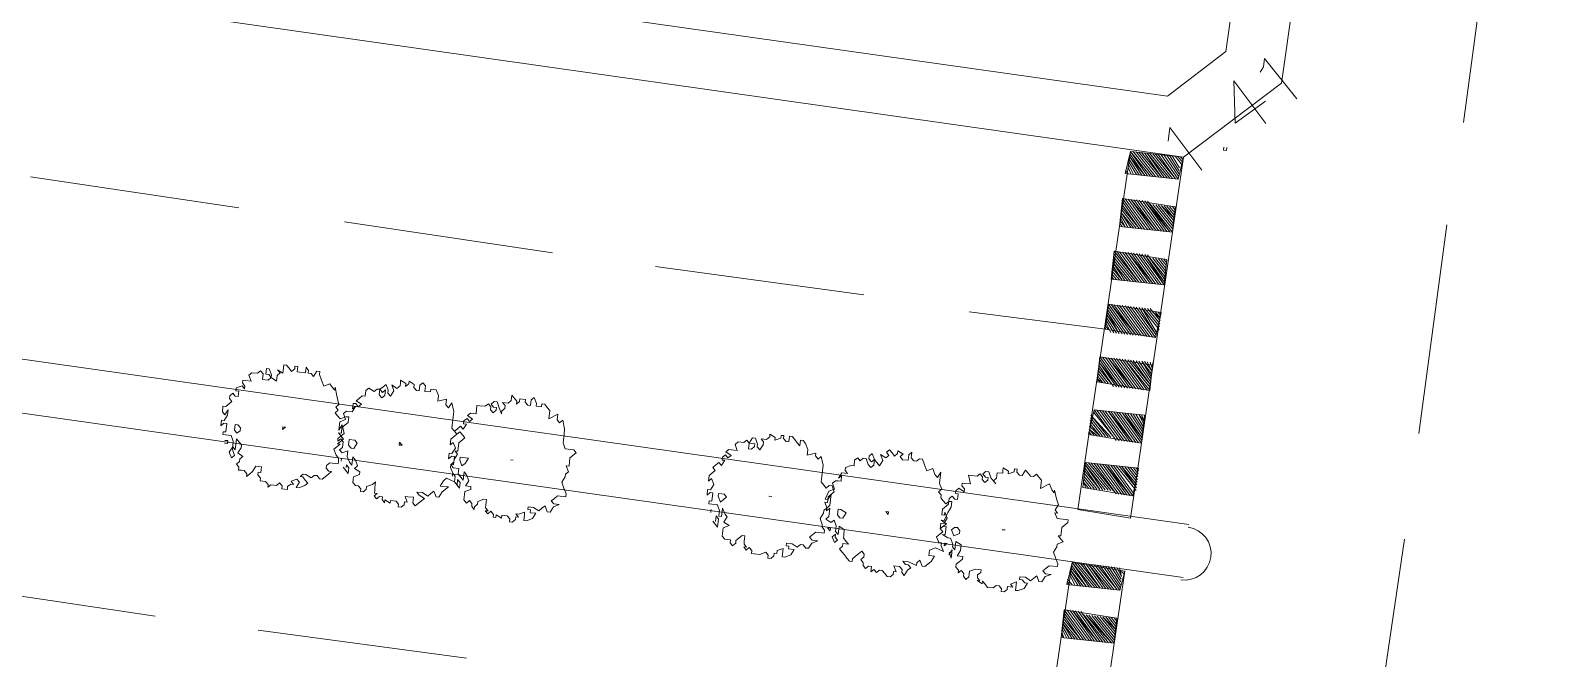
# Model space of a CAD drawing. Header units: metres. Extents: x -977055 to 805873, y -1033982 to 242021.
# Drawn here: x 2513.7 to 2542.32, y 960.16 to 972.08 of the extents above; entities that cross this region are included whole.
import ezdxf

# ---------------------------------------------------------------- set-up
doc = ezdxf.new("R2010")
doc.units = ezdxf.units.M
for name, color, linetype in [('PDF_acera', 7, 'Continuous'), ('PDF_COTAS', 7, 'Continuous'), ('PDF_linea de centro', 7, 'Continuous'), ('PDF_LOTES', 7, 'Continuous'), ('PDF_PASO DE CEBRA', 7, 'Continuous'), ('PDF_PLANTAS', 7, 'Continuous')]:
    doc.layers.add(name, color=color, linetype=linetype)

# ---------------------------------------------------------------- blocks, each defined once
blk = doc.blocks.new('CALLE')
at = {"layer": 'PDF_acera', "lineweight": 9}
blk.add_lwpolyline([(-64.901088, -93.901248), (-63.800585, -60.956358, 0.999999692), (-64.604736, -60.921504), (-65.705472, -93.901248)], format="xyb", dxfattribs=at)
blk.add_lwpolyline([(-13.081824, -63.631008), (-7.154784, -96.3144), (-58.127328, -94.578624), (-59.397408, -93.223872), (-58.339008, -62.106912), (-56.984256, -60.836832), (-14.690592, -62.276256)], dxfattribs=at)
blk.add_arc((-65.345616, -93.88008), 0.402192, 178.0499566, 358.0499213, dxfattribs=at)
at = {"layer": 'PDF_COTAS', "lineweight": 9}
for points in [[(-59.185728, -92.969856), (-59.143392, -92.969856), (-58.974048, -92.969856), (-59.566752, -93.520224)], [(-59.185728, -93.816576), (-59.228064, -93.816576), (-59.228064, -93.858912), (-59.185728, -93.858912)], [(-58.762368, -94.40928), (-58.169664, -93.858912), (-58.804704, -93.943584), (-58.42368, -94.366944)], [(-58.00032, -94.239936), (-57.915648, -94.282272), (-57.78864, -94.282272), (-58.339008, -94.83264)]]:
    blk.add_lwpolyline(points, dxfattribs=at)
at = {"layer": 'PDF_linea de centro', "lineweight": 9}
for points in [[(-67.94928, -78.53328), (-67.822272, -75.35808)], [(-61.683552, -79.125984), (-61.556544, -75.950784)], [(-68.076288, -83.274912), (-67.991616, -80.099712)], [(-61.852896, -83.909952), (-61.725888, -80.734752)], [(-61.979904, -88.651584), (-61.895232, -85.476384)], [(-62.106912, -92.334816), (-62.064576, -90.260352)], [(-64.77408, -97.16112), (-67.94928, -97.034112)], [(-59.990112, -97.288128), (-63.165312, -97.203456)], [(-55.24848, -97.457472), (-58.42368, -97.3728)]]:
    blk.add_lwpolyline(points, dxfattribs=at)
at = {"layer": 'PDF_LOTES', "lineweight": 20}
blk.add_lwpolyline([(-48.940416, -93.98592), (-57.746304, -93.689568), (-58.508352, -92.885184), (-58.00032, -77.68656), (-48.432384, -78.025248)], close=True, dxfattribs=at)
at = {"layer": 'PDF_PASO DE CEBRA', "lineweight": 9}
for points in [[(-71.166816, -92.800512), (-65.705472, -93.012192), (-65.663136, -92.207808), (-71.12448, -91.996128), (-71.166816, -92.800512), (-71.12448, -91.996128)], [(-66.806208, -92.165472), (-66.806208, -92.165472)], [(-66.763872, -92.165472), (-66.806208, -92.207808), (-66.721536, -92.165472)], [(-66.806208, -92.250144), (-66.6792, -92.165472)], [(-66.806208, -92.29248), (-66.636864, -92.165472)], [(-66.806208, -92.334816), (-66.594528, -92.165472), (-66.806208, -92.377152)], [(-66.806208, -92.419488), (-66.552192, -92.165472)], [(-66.509856, -92.165472), (-66.806208, -92.461824), (-66.46752, -92.165472)], [(-66.806208, -92.50416), (-66.425184, -92.165472)], [(-66.806208, -92.546496), (-66.382848, -92.165472)], [(-66.806208, -92.588832), (-66.382848, -92.207808)], [(-66.806208, -92.631168), (-66.382848, -92.250144)], [(-66.806208, -92.673504), (-66.382848, -92.29248), (-66.806208, -92.71584), (-66.382848, -92.334816)], [(-66.001824, -92.165472), (-66.001824, -92.207808), (-65.959488, -92.165472)], [(-66.001824, -92.250144), (-65.917152, -92.165472)], [(-66.001824, -92.29248), (-65.874816, -92.207808)], [(-66.001824, -92.334816), (-65.83248, -92.207808)], [(-66.001824, -92.377152), (-65.790144, -92.207808), (-66.001824, -92.419488)], [(-65.747808, -92.207808), (-66.001824, -92.461824), (-65.705472, -92.207808)], [(-66.001824, -92.50416), (-65.663136, -92.207808), (-66.001824, -92.546496)], [(-66.001824, -92.588832), (-65.663136, -92.250144)], [(-66.001824, -92.631168), (-65.663136, -92.29248)], [(-64.901088, -93.012192), (-59.397408, -93.223872), (-59.397408, -92.419488), (-64.858752, -92.207808), (-64.901088, -93.012192), (-64.858752, -92.207808)], [(-64.520064, -92.250144), (-64.477728, -92.250144)], [(-64.520064, -92.29248), (-64.435392, -92.250144), (-64.520064, -92.334816)], [(-64.520064, -92.377152), (-64.393056, -92.250144)], [(-64.520064, -92.419488), (-64.35072, -92.250144)], [(-64.520064, -92.461824), (-64.308384, -92.250144)], [(-64.266048, -92.250144), (-64.520064, -92.50416), (-64.223712, -92.250144)], [(-64.520064, -92.546496), (-64.181376, -92.250144), (-64.520064, -92.588832)], [(-64.520064, -92.631168), (-64.13904, -92.250144)], [(-64.520064, -92.673504), (-64.13904, -92.29248)], [(-63.758016, -92.673504), (-63.334656, -92.29248), (-63.758016, -92.673504)], [(-63.71568, -92.250144), (-63.71568, -92.250144)], [(-63.71568, -92.29248), (-63.673344, -92.250144)], [(-63.71568, -92.334816), (-63.631008, -92.250144), (-63.71568, -92.377152)], [(-63.588672, -92.250144), (-63.71568, -92.419488), (-63.546336, -92.250144)], [(-63.71568, -92.461824), (-63.504, -92.250144)], [(-63.71568, -92.50416), (-63.461664, -92.250144)], [(-63.71568, -92.546496), (-63.419328, -92.250144), (-63.71568, -92.588832)], [(-63.71568, -92.631168), (-63.376992, -92.29248)], [(-62.953632, -92.546496), (-62.65728, -92.29248)], [(-62.953632, -92.588832), (-62.614944, -92.29248), (-62.953632, -92.631168), (-62.572608, -92.29248)], [(-62.953632, -92.673504), (-62.530272, -92.29248)], [(-62.911296, -92.29248), (-62.911296, -92.29248)], [(-62.911296, -92.334816), (-62.86896, -92.29248), (-62.911296, -92.377152), (-62.826624, -92.29248)], [(-62.911296, -92.419488), (-62.784288, -92.29248)], [(-62.911296, -92.461824), (-62.741952, -92.29248)], [(-62.911296, -92.50416), (-62.699616, -92.29248)], [(-66.806208, -92.758176), (-66.382848, -92.377152)], [(-66.806208, -92.800512), (-66.382848, -92.419488)], [(-66.806208, -92.842848), (-66.425184, -92.461824)], [(-66.806208, -92.885184), (-66.425184, -92.50416), (-66.806208, -92.92752), (-66.425184, -92.546496)], [(-65.663136, -92.334816), (-66.001824, -92.673504), (-65.663136, -92.377152)], [(-66.001824, -92.71584), (-65.663136, -92.419488)], [(-66.001824, -92.758176), (-65.663136, -92.461824), (-66.001824, -92.800512)], [(-66.001824, -92.842848), (-65.663136, -92.50416)], [(-64.5624, -92.758176), (-64.13904, -92.377152)], [(-64.5624, -92.800512), (-64.13904, -92.419488)], [(-64.5624, -92.842848), (-64.13904, -92.461824)], [(-64.5624, -92.885184), (-64.13904, -92.50416)], [(-64.520064, -92.71584), (-64.13904, -92.334816), (-64.520064, -92.71584)], [(-63.758016, -92.71584), (-63.334656, -92.334816)], [(-63.758016, -92.758176), (-63.334656, -92.377152)], [(-63.758016, -92.800512), (-63.334656, -92.419488)], [(-63.758016, -92.842848), (-63.334656, -92.461824)], [(-63.758016, -92.885184), (-63.334656, -92.50416), (-63.758016, -92.92752), (-63.334656, -92.546496)], [(-62.953632, -92.71584), (-62.530272, -92.334816)], [(-62.953632, -92.758176), (-62.530272, -92.377152)], [(-62.953632, -92.800512), (-62.530272, -92.419488), (-62.953632, -92.842848), (-62.530272, -92.461824)], [(-62.953632, -92.885184), (-62.530272, -92.50416)], [(-62.149248, -92.419488), (-62.02224, -92.334816)], [(-62.149248, -92.461824), (-61.979904, -92.334816)], [(-62.149248, -92.50416), (-61.937568, -92.334816)], [(-61.895232, -92.334816), (-62.149248, -92.546496), (-61.852896, -92.334816), (-62.149248, -92.588832)], [(-62.149248, -92.631168), (-61.81056, -92.334816)], [(-62.149248, -92.673504), (-61.768224, -92.334816)], [(-62.149248, -92.71584), (-61.725888, -92.334816)], [(-62.149248, -92.758176), (-61.725888, -92.377152), (-62.149248, -92.800512), (-61.725888, -92.419488)], [(-62.149248, -92.842848), (-61.725888, -92.461824)], [(-62.149248, -92.885184), (-61.725888, -92.50416)], [(-62.106912, -92.334816), (-62.106912, -92.334816)], [(-62.106912, -92.377152), (-62.064576, -92.334816)], [(-61.344864, -92.334816), (-61.344864, -92.334816)], [(-61.344864, -92.377152), (-61.302528, -92.334816)], [(-61.344864, -92.419488), (-61.260192, -92.334816)], [(-61.344864, -92.461824), (-61.217856, -92.334816)], [(-61.17552, -92.334816), (-61.344864, -92.50416), (-61.133184, -92.334816)], [(-61.344864, -92.546496), (-61.090848, -92.334816), (-61.344864, -92.588832)], [(-61.344864, -92.631168), (-61.048512, -92.334816)], [(-61.344864, -92.673504), (-61.006176, -92.334816)], [(-61.344864, -92.71584), (-60.96384, -92.334816)], [(-60.921504, -92.334816), (-61.344864, -92.758176), (-60.921504, -92.377152)], [(-61.344864, -92.800512), (-60.921504, -92.419488)], [(-61.344864, -92.842848), (-60.921504, -92.461824)], [(-61.344864, -92.885184), (-60.921504, -92.50416)], [(-60.54048, -92.377152), (-60.54048, -92.377152)], [(-60.54048, -92.419488), (-60.498144, -92.377152)], [(-60.455808, -92.377152), (-60.54048, -92.461824), (-60.413472, -92.377152)], [(-60.54048, -92.50416), (-60.371136, -92.377152)], [(-60.54048, -92.546496), (-60.3288, -92.377152), (-60.54048, -92.588832)], [(-60.54048, -92.631168), (-60.286464, -92.377152)], [(-60.244128, -92.377152), (-60.54048, -92.673504), (-60.201792, -92.377152)], [(-60.54048, -92.71584), (-60.159456, -92.377152)], [(-60.54048, -92.758176), (-60.11712, -92.377152)], [(-60.54048, -92.800512), (-60.11712, -92.419488)], [(-60.54048, -92.842848), (-60.11712, -92.461824)], [(-60.54048, -92.885184), (-60.11712, -92.50416), (-60.54048, -92.92752), (-60.11712, -92.546496)], [(-59.736096, -92.377152), (-59.736096, -92.419488), (-59.69376, -92.377152)], [(-59.736096, -92.461824), (-59.651424, -92.419488)], [(-59.736096, -92.50416), (-59.609088, -92.419488)], [(-59.736096, -92.546496), (-59.566752, -92.419488)], [(-59.736096, -92.588832), (-59.524416, -92.419488)], [(-59.736096, -92.631168), (-59.48208, -92.419488), (-59.736096, -92.673504), (-59.439744, -92.419488)], [(-59.736096, -92.71584), (-59.397408, -92.419488), (-59.736096, -92.758176)], [(-59.736096, -92.800512), (-59.397408, -92.461824)], [(-59.736096, -92.842848), (-59.397408, -92.50416)], [(-66.806208, -92.969856), (-66.425184, -92.588832)], [(-66.763872, -92.969856), (-66.425184, -92.631168)], [(-66.721536, -92.969856), (-66.425184, -92.673504)], [(-66.6792, -92.969856), (-66.425184, -92.71584)], [(-66.001824, -92.885184), (-65.663136, -92.546496)], [(-65.663136, -92.588832), (-66.001824, -92.92752), (-65.663136, -92.631168)], [(-66.001824, -92.969856), (-65.663136, -92.673504), (-66.001824, -92.969856)], [(-65.959488, -92.969856), (-65.663136, -92.71584)], [(-64.5624, -92.92752), (-64.13904, -92.546496), (-64.5624, -92.969856), (-64.13904, -92.588832)], [(-64.5624, -93.012192), (-64.13904, -92.631168)], [(-64.520064, -93.012192), (-64.13904, -92.673504)], [(-64.477728, -93.054528), (-64.13904, -92.71584)], [(-63.758016, -92.969856), (-63.334656, -92.588832)], [(-63.758016, -93.012192), (-63.334656, -92.631168)], [(-63.758016, -93.054528), (-63.334656, -92.673504)], [(-63.71568, -93.054528), (-63.334656, -92.71584), (-63.673344, -93.054528), (-63.334656, -92.758176)], [(-62.953632, -92.92752), (-62.530272, -92.546496)], [(-62.953632, -92.969856), (-62.530272, -92.588832)], [(-62.953632, -93.012192), (-62.530272, -92.631168)], [(-62.953632, -93.054528), (-62.530272, -92.673504), (-62.953632, -93.096864)], [(-62.911296, -93.096864), (-62.530272, -92.71584)], [(-62.149248, -92.92752), (-61.725888, -92.546496)], [(-62.149248, -92.969856), (-61.725888, -92.588832)], [(-62.149248, -93.012192), (-61.725888, -92.631168), (-62.149248, -93.012192)], [(-62.149248, -93.054528), (-61.725888, -92.673504)], [(-62.149248, -93.096864), (-61.725888, -92.71584)], [(-61.344864, -92.92752), (-60.921504, -92.546496), (-61.344864, -92.969856), (-60.921504, -92.588832)], [(-61.344864, -93.012192), (-60.921504, -92.631168)], [(-61.344864, -93.054528), (-60.921504, -92.673504)], [(-61.344864, -93.096864), (-60.921504, -92.71584)], [(-60.54048, -92.969856), (-60.11712, -92.588832)], [(-60.54048, -93.012192), (-60.11712, -92.631168)], [(-60.54048, -93.054528), (-60.11712, -92.673504)], [(-60.54048, -93.096864), (-60.11712, -92.71584)], [(-59.736096, -92.885184), (-59.397408, -92.546496)], [(-59.397408, -92.588832), (-59.736096, -92.92752), (-59.397408, -92.631168)], [(-59.736096, -92.969856), (-59.397408, -92.673504), (-59.736096, -93.012192)], [(-59.736096, -93.054528), (-59.397408, -92.71584)], [(-66.636864, -92.969856), (-66.425184, -92.758176), (-66.594528, -92.969856), (-66.425184, -92.800512)], [(-66.552192, -92.969856), (-66.425184, -92.842848)], [(-66.509856, -92.969856), (-66.425184, -92.885184)], [(-66.46752, -92.969856), (-66.425184, -92.92752)], [(-66.425184, -92.969856), (-66.425184, -92.969856)], [(-65.917152, -92.969856), (-65.663136, -92.758176)], [(-65.874816, -92.969856), (-65.663136, -92.800512)], [(-65.83248, -92.969856), (-65.663136, -92.842848)], [(-65.663136, -92.885184), (-65.790144, -92.969856), (-65.663136, -92.92752)], [(-65.747808, -93.012192), (-65.705472, -92.92752)], [(-65.705472, -93.012192), (-65.705472, -92.969856)], [(-64.13904, -92.758176), (-64.435392, -93.054528), (-64.13904, -92.800512), (-64.393056, -93.054528)], [(-64.35072, -93.054528), (-64.13904, -92.842848)], [(-64.308384, -93.054528), (-64.13904, -92.885184)], [(-64.266048, -93.054528), (-64.13904, -92.92752)], [(-64.223712, -93.054528), (-64.13904, -92.969856)], [(-63.631008, -93.054528), (-63.334656, -92.800512)], [(-63.588672, -93.054528), (-63.334656, -92.842848)], [(-63.546336, -93.054528), (-63.334656, -92.885184)], [(-63.504, -93.054528), (-63.334656, -92.92752)], [(-63.461664, -93.054528), (-63.334656, -92.969856), (-63.419328, -93.054528), (-63.334656, -93.012192)], [(-62.530272, -92.758176), (-62.86896, -93.096864), (-62.530272, -92.800512)], [(-62.826624, -93.096864), (-62.530272, -92.842848)], [(-62.784288, -93.096864), (-62.530272, -92.885184)], [(-62.741952, -93.096864), (-62.530272, -92.92752), (-62.699616, -93.096864)], [(-62.530272, -92.969856), (-62.65728, -93.096864), (-62.530272, -93.012192)], [(-61.725888, -92.758176), (-62.106912, -93.096864), (-61.725888, -92.800512)], [(-62.064576, -93.096864), (-61.725888, -92.842848), (-62.02224, -93.1392)], [(-61.979904, -93.1392), (-61.725888, -92.885184)], [(-61.937568, -93.1392), (-61.725888, -92.92752)], [(-61.895232, -93.1392), (-61.725888, -92.969856)], [(-60.921504, -92.758176), (-61.344864, -93.1392), (-60.921504, -92.800512), (-61.302528, -93.1392)], [(-61.260192, -93.1392), (-60.921504, -92.842848)], [(-61.217856, -93.1392), (-60.96384, -92.885184)], [(-61.17552, -93.1392), (-60.96384, -92.92752)], [(-61.133184, -93.1392), (-60.96384, -92.969856)], [(-60.11712, -92.758176), (-60.54048, -93.1392), (-60.159456, -92.758176)], [(-60.54048, -93.181536), (-60.159456, -92.800512)], [(-60.498144, -93.181536), (-60.159456, -92.842848)], [(-60.455808, -93.181536), (-60.159456, -92.885184)], [(-60.413472, -93.181536), (-60.159456, -92.92752)], [(-60.371136, -93.181536), (-60.159456, -92.969856), (-60.3288, -93.181536), (-60.159456, -93.012192)], [(-59.736096, -93.096864), (-59.397408, -92.758176)], [(-59.397408, -92.800512), (-59.736096, -93.1392), (-59.397408, -92.842848)], [(-59.736096, -93.181536), (-59.397408, -92.885184), (-59.736096, -93.181536)], [(-59.69376, -93.181536), (-59.397408, -92.92752)], [(-59.651424, -93.181536), (-59.397408, -92.969856)], [(-64.181376, -93.054528), (-64.13904, -93.012192), (-64.181376, -93.054528)], [(-63.376992, -93.054528), (-63.334656, -93.054528)], [(-62.614944, -93.096864), (-62.530272, -93.054528)], [(-62.572608, -93.096864), (-62.530272, -93.096864)], [(-61.768224, -93.012192), (-61.852896, -93.1392), (-61.768224, -93.054528)], [(-61.81056, -93.1392), (-61.768224, -93.096864), (-61.768224, -93.1392)], [(-61.090848, -93.1392), (-60.96384, -93.012192), (-61.090848, -93.1392)], [(-61.048512, -93.1392), (-60.96384, -93.054528)], [(-61.006176, -93.1392), (-60.96384, -93.096864)], [(-60.96384, -93.1392), (-60.96384, -93.1392)], [(-60.286464, -93.181536), (-60.159456, -93.054528)], [(-60.244128, -93.181536), (-60.159456, -93.096864)], [(-60.201792, -93.181536), (-60.159456, -93.1392)], [(-60.159456, -93.181536), (-60.159456, -93.181536)], [(-59.609088, -93.181536), (-59.397408, -93.012192)], [(-59.566752, -93.181536), (-59.397408, -93.054528)], [(-59.524416, -93.223872), (-59.397408, -93.096864)], [(-59.48208, -93.223872), (-59.397408, -93.1392), (-59.48208, -93.223872)], [(-59.439744, -93.223872), (-59.397408, -93.181536)]]:
    blk.add_lwpolyline(points, dxfattribs=at)
for points in [[(-66.806208, -92.165472), (-66.382848, -92.165472), (-66.425184, -92.969856), (-66.806208, -92.969856)], [(-66.001824, -92.165472), (-65.663136, -92.207808), (-65.705472, -93.012192), (-66.001824, -92.969856)], [(-64.520064, -92.250144), (-64.13904, -92.250144), (-64.13904, -93.054528), (-64.5624, -93.012192)], [(-63.71568, -92.250144), (-63.334656, -92.29248), (-63.334656, -93.054528), (-63.758016, -93.054528)], [(-62.911296, -92.29248), (-62.530272, -92.29248), (-62.572608, -93.096864), (-62.953632, -93.096864)], [(-62.106912, -92.334816), (-61.725888, -92.334816), (-61.768224, -93.1392), (-62.149248, -93.096864)], [(-61.344864, -92.334816), (-60.921504, -92.334816), (-60.96384, -93.1392), (-61.344864, -93.1392)], [(-60.54048, -92.377152), (-60.11712, -92.377152), (-60.159456, -93.181536), (-60.54048, -93.181536)], [(-59.736096, -92.377152), (-59.397408, -92.419488), (-59.397408, -93.223872), (-59.736096, -93.181536)]]:
    blk.add_lwpolyline(points, close=True, dxfattribs=at)
at = {"layer": 'PDF_PLANTAS', "lineweight": 9}
for points in [[(-64.012032, -80.4384), (-63.969696, -80.396064), (-64.054368, -80.396064), (-64.054368, -80.311392), (-64.054368, -80.269056), (-63.969696, -80.269056), (-63.969696, -80.22672), (-64.012032, -80.22672), (-64.054368, -80.184384), (-64.012032, -80.142048), (-63.969696, -80.099712), (-63.969696, -80.057376), (-64.054368, -80.057376), (-64.096704, -80.057376), (-64.054368, -79.972704), (-64.096704, -80.01504), (-64.13904, -79.972704), (-64.223712, -79.972704), (-64.181376, -79.888032), (-64.13904, -79.888032), (-64.054368, -79.845696), (-64.054368, -79.80336), (-64.13904, -79.80336), (-64.13904, -79.845696), (-64.181376, -79.888032), (-64.223712, -79.845696), (-64.223712, -79.761024), (-64.13904, -79.761024), (-64.096704, -79.718688), (-64.13904, -79.676352), (-64.13904, -79.59168), (-64.181376, -79.549344), (-64.266048, -79.59168), (-64.266048, -79.507008), (-64.266048, -79.464672), (-64.308384, -79.464672), (-64.35072, -79.507008), (-64.393056, -79.507008), (-64.35072, -79.464672), (-64.393056, -79.38), (-64.435392, -79.38), (-64.435392, -79.422336), (-64.520064, -79.422336), (-64.520064, -79.38), (-64.477728, -79.337664), (-64.520064, -79.295328), (-64.5624, -79.295328), (-64.604736, -79.337664), (-64.689408, -79.252992), (-64.689408, -79.210656), (-64.77408, -79.210656), (-64.816416, -79.252992), (-64.731744, -79.295328), (-64.816416, -79.295328), (-64.901088, -79.252992), (-64.901088, -79.210656), (-64.98576, -79.210656), (-64.943424, -79.252992), (-64.943424, -79.295328), (-65.070432, -79.295328), (-65.070432, -79.252992), (-65.112768, -79.252992), (-65.112768, -79.337664), (-65.112768, -79.38), (-65.19744, -79.422336), (-65.282112, -79.422336), (-65.324448, -79.464672), (-65.155104, -79.464672), (-65.239776, -79.549344), (-65.282112, -79.549344), (-65.366784, -79.507008), (-65.40912, -79.59168), (-65.451456, -79.549344), (-65.493792, -79.549344), (-65.536128, -79.507008), (-65.578464, -79.549344), (-65.6208, -79.549344), (-65.6208, -79.59168), (-65.6208, -79.634016), (-65.663136, -79.676352), (-65.705472, -79.676352), (-65.663136, -79.718688), (-65.6208, -79.761024), (-65.536128, -79.80336), (-65.536128, -79.845696), (-65.536128, -79.888032), (-65.578464, -79.888032), (-65.6208, -79.888032), (-65.6208, -79.845696), (-65.663136, -79.845696), (-65.705472, -79.888032), (-65.747808, -79.888032), (-65.747808, -79.930368), (-65.747808, -79.972704), (-65.790144, -80.01504), (-65.83248, -80.01504), (-65.790144, -80.057376), (-65.790144, -80.099712), (-65.790144, -80.142048), (-65.747808, -80.184384), (-65.790144, -80.22672), (-65.83248, -80.22672), (-65.83248, -80.311392), (-65.790144, -80.311392), (-65.747808, -80.353728), (-65.747808, -80.396064), (-65.705472, -80.353728), (-65.663136, -80.4384), (-65.705472, -80.480736), (-65.790144, -80.4384), (-65.790144, -80.480736), (-65.747808, -80.565408), (-65.705472, -80.607744), (-65.663136, -80.565408), (-65.6208, -80.523072), (-65.6208, -80.480736), (-65.578464, -80.523072), (-65.578464, -80.565408), (-65.6208, -80.65008), (-65.578464, -80.692416), (-65.578464, -80.734752), (-65.6208, -80.777088), (-65.6208, -80.819424), (-65.536128, -80.904096), (-65.493792, -80.946432), (-65.493792, -80.904096), (-65.451456, -80.86176), (-65.40912, -80.86176), (-65.366784, -80.904096), (-65.366784, -81.031104), (-65.324448, -81.031104), (-65.282112, -81.031104), (-65.239776, -80.988768), (-65.155104, -80.946432), (-65.070432, -81.031104), (-65.070432, -80.988768), (-64.98576, -81.07344), (-64.901088, -80.988768), (-64.901088, -81.031104), (-64.816416, -81.031104), (-64.731744, -81.115776), (-64.647072, -81.115776), (-64.647072, -81.07344), (-64.689408, -80.988768), (-64.647072, -80.946432), (-64.604736, -80.904096), (-64.5624, -80.946432), (-64.520064, -80.904096), (-64.477728, -80.946432), (-64.35072, -80.904096), (-64.223712, -80.86176), (-64.266048, -80.86176), (-64.223712, -80.819424), (-64.181376, -80.777088), (-64.223712, -80.692416), (-64.13904, -80.65008), (-64.054368, -80.607744), (-64.012032, -80.607744), (-64.012032, -80.565408), (-64.096704, -80.523072), (-64.054368, -80.480736), (-64.054368, -80.4384)], [(-65.366784, -79.38), (-65.451456, -79.422336), (-65.40912, -79.464672), (-65.324448, -79.422336), (-65.282112, -79.422336)], [(-64.943424, -79.422336), (-65.028096, -79.422336), (-65.070432, -79.464672), (-65.028096, -79.507008), (-64.98576, -79.507008), (-64.943424, -79.464672)], [(-64.901088, -80.142048), (-64.943424, -80.142048), (-64.901088, -80.184384)], [(-64.054368, -82.216512), (-64.012032, -82.174176), (-64.054368, -82.13184), (-64.13904, -82.13184), (-64.13904, -82.089504), (-64.096704, -82.047168), (-64.054368, -82.047168), (-64.012032, -81.962496), (-64.054368, -81.962496), (-64.096704, -81.92016), (-64.054368, -81.92016), (-64.012032, -81.835488), (-64.054368, -81.835488), (-64.096704, -81.835488), (-64.13904, -81.793152), (-64.096704, -81.70848), (-64.181376, -81.750816), (-64.266048, -81.70848), (-64.223712, -81.666144), (-64.181376, -81.666144), (-64.096704, -81.623808), (-64.13904, -81.581472), (-64.181376, -81.539136), (-64.223712, -81.581472), (-64.181376, -81.623808), (-64.266048, -81.623808), (-64.308384, -81.581472), (-64.266048, -81.539136), (-64.181376, -81.539136), (-64.181376, -81.4968), (-64.223712, -81.454464), (-64.181376, -81.369792), (-64.223712, -81.327456), (-64.308384, -81.327456), (-64.308384, -81.28512), (-64.35072, -81.242784), (-64.393056, -81.200448), (-64.435392, -81.28512), (-64.477728, -81.242784), (-64.435392, -81.200448), (-64.435392, -81.158112), (-64.520064, -81.158112), (-64.477728, -81.200448), (-64.5624, -81.158112), (-64.5624, -81.115776), (-64.5624, -81.07344), (-64.604736, -81.031104), (-64.689408, -81.07344), (-64.731744, -80.988768), (-64.858752, -80.988768), (-64.77408, -81.031104), (-64.901088, -81.07344), (-64.943424, -81.031104), (-64.98576, -80.988768), (-65.028096, -80.988768), (-64.98576, -81.031104), (-65.028096, -81.07344), (-65.112768, -81.07344), (-65.155104, -81.031104), (-65.19744, -81.07344), (-65.155104, -81.158112), (-65.239776, -81.158112), (-65.324448, -81.200448), (-65.366784, -81.242784), (-65.239776, -81.242784), (-65.282112, -81.28512), (-65.366784, -81.327456), (-65.40912, -81.28512), (-65.451456, -81.369792), (-65.493792, -81.369792), (-65.536128, -81.28512), (-65.578464, -81.28512), (-65.6208, -81.28512), (-65.663136, -81.327456), (-65.663136, -81.369792), (-65.705472, -81.412128), (-65.747808, -81.412128), (-65.747808, -81.454464), (-65.705472, -81.4968), (-65.663136, -81.4968), (-65.6208, -81.581472), (-65.578464, -81.623808), (-65.6208, -81.623808), (-65.663136, -81.623808), (-65.705472, -81.623808), (-65.747808, -81.623808), (-65.747808, -81.666144), (-65.790144, -81.623808), (-65.83248, -81.666144), (-65.790144, -81.70848), (-65.790144, -81.750816), (-65.83248, -81.750816), (-65.874816, -81.793152), (-65.83248, -81.793152), (-65.874816, -81.877824), (-65.83248, -81.877824), (-65.83248, -81.962496), (-65.874816, -82.004832), (-65.917152, -82.004832), (-65.917152, -82.047168), (-65.874816, -82.089504), (-65.83248, -82.089504), (-65.83248, -82.13184), (-65.747808, -82.089504), (-65.747808, -82.13184), (-65.747808, -82.216512), (-65.790144, -82.216512), (-65.83248, -82.216512), (-65.874816, -82.258848), (-65.790144, -82.34352), (-65.747808, -82.385856), (-65.705472, -82.301184), (-65.663136, -82.258848), (-65.663136, -82.34352), (-65.705472, -82.428192), (-65.663136, -82.470528), (-65.6208, -82.512864), (-65.705472, -82.5552), (-65.705472, -82.597536), (-65.6208, -82.639872), (-65.536128, -82.724544), (-65.536128, -82.639872), (-65.536128, -82.597536), (-65.451456, -82.639872), (-65.40912, -82.682208), (-65.451456, -82.809216), (-65.366784, -82.809216), (-65.324448, -82.76688), (-65.239776, -82.724544), (-65.19744, -82.724544), (-65.155104, -82.76688), (-65.112768, -82.76688), (-65.028096, -82.809216), (-64.98576, -82.76688), (-64.98576, -82.809216), (-64.858752, -82.809216), (-64.77408, -82.893888), (-64.731744, -82.851552), (-64.689408, -82.809216), (-64.731744, -82.76688), (-64.689408, -82.724544), (-64.647072, -82.682208), (-64.604736, -82.682208), (-64.5624, -82.682208), (-64.520064, -82.682208), (-64.435392, -82.682208), (-64.393056, -82.682208), (-64.266048, -82.639872), (-64.35072, -82.597536), (-64.308384, -82.5552), (-64.223712, -82.5552), (-64.266048, -82.428192), (-64.181376, -82.428192), (-64.096704, -82.385856), (-64.096704, -82.34352), (-64.096704, -82.301184), (-64.13904, -82.301184), (-64.13904, -82.216512), (-64.096704, -82.216512)], [(-64.98576, -81.158112), (-65.070432, -81.158112), (-65.112768, -81.200448), (-65.112768, -81.242784), (-65.028096, -81.28512), (-64.98576, -81.242784)], [(-64.943424, -81.92016), (-64.98576, -81.92016), (-64.98576, -81.962496)], [(-64.13904, -83.909952), (-64.054368, -83.867616), (-64.096704, -83.82528), (-64.181376, -83.82528), (-64.181376, -83.782944), (-64.13904, -83.740608), (-64.096704, -83.740608), (-64.096704, -83.655936), (-64.13904, -83.655936), (-64.181376, -83.6136), (-64.13904, -83.6136), (-64.054368, -83.528928), (-64.096704, -83.528928), (-64.13904, -83.528928), (-64.181376, -83.486592), (-64.181376, -83.40192), (-64.223712, -83.444256), (-64.266048, -83.444256), (-64.308384, -83.40192), (-64.35072, -83.40192), (-64.266048, -83.359584), (-64.181376, -83.317248), (-64.181376, -83.274912), (-64.223712, -83.232576), (-64.266048, -83.274912), (-64.266048, -83.317248), (-64.308384, -83.317248), (-64.35072, -83.274912), (-64.308384, -83.232576), (-64.266048, -83.232576), (-64.223712, -83.19024), (-64.266048, -83.147904), (-64.266048, -83.063232), (-64.266048, -83.020896), (-64.393056, -83.020896), (-64.393056, -82.97856), (-64.393056, -82.936224), (-64.435392, -82.893888), (-64.477728, -82.97856), (-64.520064, -82.936224), (-64.477728, -82.893888), (-64.520064, -82.851552), (-64.5624, -82.851552), (-64.5624, -82.893888), (-64.647072, -82.851552), (-64.604736, -82.809216), (-64.647072, -82.76688), (-64.689408, -82.724544), (-64.731744, -82.76688), (-64.816416, -82.682208), (-64.901088, -82.682208), (-64.858752, -82.724544), (-64.943424, -82.76688), (-65.028096, -82.724544), (-65.028096, -82.682208), (-65.112768, -82.682208), (-65.070432, -82.724544), (-65.070432, -82.76688), (-65.19744, -82.76688), (-65.19744, -82.724544), (-65.239776, -82.76688), (-65.239776, -82.851552), (-65.324448, -82.851552), (-65.366784, -82.893888), (-65.40912, -82.936224), (-65.282112, -82.936224), (-65.324448, -82.97856), (-65.40912, -83.020896), (-65.493792, -82.97856), (-65.493792, -83.063232), (-65.536128, -83.063232), (-65.578464, -82.97856), (-65.6208, -82.97856), (-65.663136, -82.97856), (-65.705472, -82.97856), (-65.747808, -83.020896), (-65.705472, -83.063232), (-65.747808, -83.105568), (-65.790144, -83.105568), (-65.83248, -83.147904), (-65.790144, -83.147904), (-65.747808, -83.19024), (-65.705472, -83.19024), (-65.663136, -83.274912), (-65.663136, -83.317248), (-65.705472, -83.317248), (-65.747808, -83.317248), (-65.790144, -83.317248), (-65.83248, -83.359584), (-65.83248, -83.317248), (-65.874816, -83.359584), (-65.83248, -83.40192), (-65.874816, -83.444256), (-65.917152, -83.444256), (-65.917152, -83.486592), (-65.874816, -83.486592), (-65.917152, -83.571264), (-65.874816, -83.571264), (-65.874816, -83.655936), (-65.917152, -83.698272), (-65.959488, -83.698272), (-65.959488, -83.740608), (-65.917152, -83.782944), (-65.874816, -83.782944), (-65.874816, -83.82528), (-65.83248, -83.782944), (-65.83248, -83.82528), (-65.790144, -83.909952), (-65.83248, -83.909952), (-65.917152, -83.909952), (-65.917152, -83.952288), (-65.874816, -84.03696), (-65.790144, -84.079296), (-65.790144, -83.994624), (-65.747808, -83.994624), (-65.747808, -83.952288), (-65.705472, -83.952288), (-65.705472, -84.03696), (-65.747808, -84.121632), (-65.705472, -84.163968), (-65.663136, -84.206304), (-65.747808, -84.24864), (-65.747808, -84.290976), (-65.663136, -84.333312), (-65.6208, -84.417984), (-65.6208, -84.333312), (-65.578464, -84.290976), (-65.536128, -84.333312), (-65.493792, -84.375648), (-65.493792, -84.502656), (-65.451456, -84.502656), (-65.366784, -84.46032), (-65.282112, -84.417984), (-65.19744, -84.46032), (-65.155104, -84.46032), (-65.112768, -84.502656), (-65.028096, -84.46032), (-65.028096, -84.502656), (-64.901088, -84.502656), (-64.816416, -84.587328), (-64.77408, -84.544992), (-64.77408, -84.502656), (-64.77408, -84.46032), (-64.77408, -84.417984), (-64.689408, -84.375648), (-64.647072, -84.375648), (-64.5624, -84.375648), (-64.477728, -84.375648), (-64.35072, -84.333312), (-64.393056, -84.290976), (-64.35072, -84.24864), (-64.266048, -84.24864), (-64.35072, -84.121632), (-64.223712, -84.121632), (-64.181376, -84.079296), (-64.13904, -84.03696), (-64.13904, -83.994624), (-64.181376, -83.994624), (-64.181376, -83.909952)], [(-65.070432, -82.851552), (-65.112768, -82.851552), (-65.19744, -82.893888), (-65.155104, -82.936224), (-65.070432, -82.97856), (-65.070432, -82.936224)], [(-65.282112, -88.397568), (-65.239776, -88.439904), (-65.155104, -88.397568), (-65.155104, -88.439904), (-65.070432, -88.439904), (-64.98576, -88.524576), (-64.901088, -88.48224), (-64.901088, -88.439904), (-64.943424, -88.397568), (-64.901088, -88.355232), (-64.858752, -88.312896), (-64.816416, -88.312896), (-64.77408, -88.312896), (-64.689408, -88.312896), (-64.604736, -88.312896), (-64.477728, -88.27056), (-64.520064, -88.228224), (-64.477728, -88.185888), (-64.435392, -88.185888), (-64.477728, -88.05888), (-64.393056, -88.05888), (-64.308384, -88.016544), (-64.266048, -87.974208), (-64.266048, -87.931872), (-64.35072, -87.931872), (-64.308384, -87.889536), (-64.266048, -87.8472), (-64.223712, -87.804864), (-64.223712, -87.762528), (-64.308384, -87.762528), (-64.308384, -87.720192), (-64.266048, -87.677856), (-64.223712, -87.677856), (-64.223712, -87.63552), (-64.266048, -87.63552), (-64.308384, -87.550848), (-64.266048, -87.550848), (-64.223712, -87.466176), (-64.266048, -87.466176), (-64.308384, -87.42384), (-64.308384, -87.339168), (-64.35072, -87.381504), (-64.393056, -87.381504), (-64.477728, -87.339168), (-64.435392, -87.296832), (-64.393056, -87.296832), (-64.308384, -87.254496), (-64.308384, -87.21216), (-64.393056, -87.169824), (-64.393056, -87.21216), (-64.393056, -87.254496), (-64.435392, -87.254496), (-64.477728, -87.21216), (-64.477728, -87.169824), (-64.393056, -87.169824), (-64.35072, -87.127488), (-64.393056, -87.085152), (-64.393056, -87.00048), (-64.435392, -86.958144), (-64.520064, -87.00048), (-64.520064, -86.915808), (-64.520064, -86.873472), (-64.5624, -86.831136), (-64.604736, -86.915808), (-64.647072, -86.873472), (-64.604736, -86.831136), (-64.647072, -86.7888), (-64.689408, -86.7888), (-64.689408, -86.831136), (-64.77408, -86.7888), (-64.731744, -86.746464), (-64.77408, -86.704128), (-64.816416, -86.661792), (-64.858752, -86.704128), (-64.943424, -86.619456), (-65.028096, -86.619456), (-64.98576, -86.661792), (-65.070432, -86.704128), (-65.155104, -86.661792), (-65.155104, -86.619456), (-65.239776, -86.619456), (-65.19744, -86.661792), (-65.19744, -86.704128), (-65.324448, -86.704128), (-65.324448, -86.661792), (-65.366784, -86.661792), (-65.366784, -86.704128), (-65.366784, -86.7888), (-65.451456, -86.831136), (-65.536128, -86.831136), (-65.536128, -86.873472), (-65.40912, -86.873472), (-65.493792, -86.915808), (-65.536128, -86.958144), (-65.6208, -86.915808), (-65.663136, -87.00048), (-65.705472, -86.915808), (-65.747808, -86.915808), (-65.790144, -86.915808), (-65.83248, -86.915808), (-65.874816, -86.958144), (-65.874816, -87.00048), (-65.874816, -87.042816), (-65.917152, -87.042816), (-65.959488, -87.085152), (-65.917152, -87.127488), (-65.874816, -87.127488), (-65.790144, -87.21216), (-65.790144, -87.254496), (-65.83248, -87.254496), (-65.874816, -87.254496), (-65.917152, -87.254496), (-65.959488, -87.296832), (-65.959488, -87.254496), (-66.001824, -87.296832), (-65.959488, -87.339168), (-66.001824, -87.381504), (-66.04416, -87.381504), (-66.04416, -87.42384), (-66.04416, -87.508512), (-66.001824, -87.593184), (-66.04416, -87.63552), (-66.086496, -87.63552), (-66.086496, -87.677856), (-66.04416, -87.720192), (-66.001824, -87.720192), (-66.001824, -87.762528), (-65.959488, -87.762528), (-65.917152, -87.8472), (-65.959488, -87.8472), (-66.04416, -87.8472), (-66.04416, -87.889536), (-66.001824, -87.974208), (-65.917152, -88.016544), (-65.917152, -87.931872), (-65.874816, -87.931872), (-65.874816, -87.889536), (-65.83248, -87.889536), (-65.83248, -87.974208), (-65.874816, -88.05888), (-65.83248, -88.101216), (-65.83248, -88.143552), (-65.874816, -88.185888), (-65.874816, -88.228224), (-65.790144, -88.27056), (-65.747808, -88.355232), (-65.747808, -88.27056), (-65.705472, -88.228224), (-65.663136, -88.27056), (-65.6208, -88.312896), (-65.6208, -88.439904), (-65.578464, -88.439904), (-65.536128, -88.397568), (-65.493792, -88.397568), (-65.40912, -88.355232), (-65.324448, -88.397568)], [(-65.19744, -86.7888), (-65.239776, -86.7888), (-65.324448, -86.831136), (-65.282112, -86.873472), (-65.239776, -86.915808), (-65.19744, -86.873472)], [(-64.308384, -89.625312), (-64.266048, -89.625312), (-64.308384, -89.582976), (-64.393056, -89.582976), (-64.393056, -89.498304), (-64.35072, -89.455968), (-64.308384, -89.498304), (-64.266048, -89.413632), (-64.308384, -89.413632), (-64.35072, -89.371296), (-64.308384, -89.32896), (-64.266048, -89.286624), (-64.308384, -89.244288), (-64.35072, -89.286624), (-64.393056, -89.244288), (-64.35072, -89.159616), (-64.435392, -89.201952), (-64.520064, -89.159616), (-64.477728, -89.11728), (-64.435392, -89.074944), (-64.35072, -89.032608), (-64.393056, -88.990272), (-64.435392, -88.990272), (-64.477728, -89.032608), (-64.435392, -89.074944), (-64.520064, -89.074944), (-64.5624, -89.032608), (-64.520064, -88.990272), (-64.435392, -88.947936), (-64.435392, -88.9056), (-64.477728, -88.863264), (-64.435392, -88.820928), (-64.477728, -88.778592), (-64.5624, -88.778592), (-64.5624, -88.736256), (-64.604736, -88.651584), (-64.647072, -88.651584), (-64.689408, -88.69392), (-64.689408, -88.651584), (-64.689408, -88.609248), (-64.77408, -88.566912), (-64.731744, -88.609248), (-64.816416, -88.609248), (-64.816416, -88.566912), (-64.816416, -88.524576), (-64.858752, -88.48224), (-64.943424, -88.524576), (-64.98576, -88.439904), (-65.112768, -88.397568), (-65.112768, -88.439904), (-65.028096, -88.48224), (-65.112768, -88.48224), (-65.19744, -88.48224), (-65.239776, -88.439904), (-65.282112, -88.439904), (-65.239776, -88.48224), (-65.282112, -88.48224), (-65.366784, -88.48224), (-65.40912, -88.439904), (-65.451456, -88.524576), (-65.40912, -88.566912), (-65.493792, -88.609248), (-65.578464, -88.609248), (-65.6208, -88.651584), (-65.493792, -88.651584), (-65.536128, -88.736256), (-65.6208, -88.736256), (-65.663136, -88.736256), (-65.705472, -88.778592), (-65.747808, -88.820928), (-65.747808, -88.736256), (-65.790144, -88.736256), (-65.83248, -88.69392), (-65.874816, -88.736256), (-65.917152, -88.778592), (-65.959488, -88.820928), (-66.001824, -88.863264), (-66.001824, -88.9056), (-65.959488, -88.9056), (-65.917152, -88.947936), (-65.874816, -88.990272), (-65.83248, -89.032608), (-65.874816, -89.074944), (-65.917152, -89.074944), (-65.959488, -89.032608), (-66.001824, -89.074944), (-66.04416, -89.074944), (-66.086496, -89.11728), (-66.04416, -89.159616), (-66.04416, -89.201952), (-66.086496, -89.201952), (-66.128832, -89.201952), (-66.086496, -89.244288), (-66.128832, -89.286624), (-66.086496, -89.32896), (-66.086496, -89.371296), (-66.128832, -89.413632), (-66.171168, -89.455968), (-66.171168, -89.498304), (-66.128832, -89.54064), (-66.086496, -89.54064), (-66.086496, -89.582976), (-66.001824, -89.54064), (-66.001824, -89.625312), (-66.04416, -89.667648), (-66.086496, -89.667648), (-66.128832, -89.709984), (-66.04416, -89.75232), (-66.001824, -89.794656), (-65.959488, -89.75232), (-65.959488, -89.709984), (-65.917152, -89.667648), (-65.917152, -89.709984), (-65.917152, -89.75232), (-65.959488, -89.879328), (-65.917152, -89.879328), (-65.874816, -89.921664), (-65.959488, -89.964), (-65.959488, -90.006336), (-65.874816, -90.091008), (-65.790144, -90.133344), (-65.790144, -90.091008), (-65.790144, -90.048672), (-65.705472, -90.048672), (-65.663136, -90.133344), (-65.705472, -90.260352), (-65.6208, -90.218016), (-65.578464, -90.218016), (-65.578464, -90.17568), (-65.493792, -90.133344), (-65.451456, -90.17568), (-65.40912, -90.218016), (-65.366784, -90.17568), (-65.282112, -90.260352), (-65.239776, -90.17568), (-65.239776, -90.218016), (-65.112768, -90.260352), (-65.028096, -90.302688), (-64.943424, -90.302688), (-64.943424, -90.260352), (-64.98576, -90.218016), (-64.943424, -90.17568), (-64.901088, -90.133344), (-64.858752, -90.133344), (-64.816416, -90.091008), (-64.77408, -90.133344), (-64.689408, -90.091008), (-64.647072, -90.091008), (-64.520064, -90.091008), (-64.604736, -90.048672), (-64.5624, -90.006336), (-64.477728, -89.964), (-64.520064, -89.879328), (-64.435392, -89.836992), (-64.35072, -89.794656), (-64.35072, -89.75232), (-64.393056, -89.709984), (-64.393056, -89.667648), (-64.35072, -89.625312)], [(-65.663136, -88.566912), (-65.747808, -88.609248), (-65.705472, -88.651584), (-65.663136, -88.609248), (-65.6208, -88.609248)], [(-65.536128, -88.48224), (-65.578464, -88.524576), (-65.536128, -88.524576)], [(-65.239776, -88.609248), (-65.324448, -88.609248), (-65.366784, -88.651584), (-65.366784, -88.69392), (-65.282112, -88.736256), (-65.239776, -88.651584)], [(-65.19744, -89.32896), (-65.239776, -89.371296), (-65.19744, -89.371296)], [(-65.40912, -91.953792), (-65.366784, -92.038464), (-65.282112, -91.953792), (-65.282112, -91.996128), (-65.155104, -91.996128), (-65.070432, -92.0808), (-65.028096, -92.0808), (-65.028096, -92.038464), (-65.028096, -91.953792), (-65.028096, -91.911456), (-64.943424, -91.86912), (-64.943424, -91.911456), (-64.901088, -91.86912), (-64.816416, -91.911456), (-64.731744, -91.86912), (-64.604736, -91.826784), (-64.647072, -91.826784), (-64.604736, -91.784448), (-64.520064, -91.742112), (-64.604736, -91.615104), (-64.477728, -91.615104), (-64.435392, -91.572768), (-64.393056, -91.530432), (-64.435392, -91.488096), (-64.435392, -91.44576), (-64.393056, -91.403424), (-64.35072, -91.361088), (-64.435392, -91.318752), (-64.435392, -91.276416), (-64.393056, -91.23408), (-64.35072, -91.23408), (-64.35072, -91.191744), (-64.393056, -91.191744), (-64.435392, -91.107072), (-64.393056, -91.107072), (-64.35072, -91.0224), (-64.393056, -91.0224), (-64.435392, -91.0224), (-64.435392, -90.937728), (-64.477728, -90.937728), (-64.520064, -90.937728), (-64.5624, -90.895392), (-64.604736, -90.937728), (-64.520064, -90.853056), (-64.435392, -90.81072), (-64.435392, -90.768384), (-64.477728, -90.726048), (-64.520064, -90.768384), (-64.520064, -90.81072), (-64.5624, -90.81072), (-64.604736, -90.768384), (-64.5624, -90.726048), (-64.520064, -90.726048), (-64.477728, -90.683712), (-64.520064, -90.641376), (-64.520064, -90.556704), (-64.520064, -90.514368), (-64.647072, -90.556704), (-64.647072, -90.472032), (-64.647072, -90.429696), (-64.689408, -90.429696), (-64.731744, -90.472032), (-64.77408, -90.472032), (-64.731744, -90.38736), (-64.77408, -90.345024), (-64.816416, -90.345024), (-64.816416, -90.38736), (-64.901088, -90.38736), (-64.901088, -90.345024), (-64.858752, -90.302688), (-64.901088, -90.260352), (-64.943424, -90.260352), (-64.98576, -90.260352), (-65.070432, -90.17568), (-65.155104, -90.17568), (-65.155104, -90.218016), (-65.112768, -90.218016), (-65.19744, -90.260352), (-65.282112, -90.218016), (-65.282112, -90.17568), (-65.366784, -90.17568), (-65.324448, -90.218016), (-65.324448, -90.260352), (-65.451456, -90.260352), (-65.451456, -90.218016), (-65.493792, -90.302688), (-65.493792, -90.345024), (-65.578464, -90.38736), (-65.6208, -90.38736), (-65.663136, -90.429696), (-65.536128, -90.429696), (-65.578464, -90.514368), (-65.663136, -90.514368), (-65.747808, -90.472032), (-65.747808, -90.556704), (-65.790144, -90.556704), (-65.83248, -90.514368), (-65.874816, -90.472032), (-65.917152, -90.472032), (-65.959488, -90.514368), (-66.001824, -90.514368), (-65.959488, -90.556704), (-66.001824, -90.59904), (-66.04416, -90.59904), (-66.086496, -90.641376), (-66.04416, -90.683712), (-66.001824, -90.683712), (-65.959488, -90.683712), (-65.917152, -90.768384), (-65.917152, -90.81072), (-65.917152, -90.853056), (-65.959488, -90.853056), (-66.001824, -90.81072), (-66.04416, -90.81072), (-66.086496, -90.853056), (-66.086496, -90.81072), (-66.128832, -90.895392), (-66.086496, -90.895392), (-66.128832, -90.937728), (-66.171168, -90.980064), (-66.171168, -91.064736), (-66.128832, -91.107072), (-66.128832, -91.149408), (-66.171168, -91.191744), (-66.213504, -91.191744), (-66.213504, -91.23408), (-66.171168, -91.276416), (-66.128832, -91.276416), (-66.128832, -91.361088), (-66.086496, -91.318752), (-66.04416, -91.403424), (-66.086496, -91.403424), (-66.171168, -91.403424), (-66.171168, -91.44576), (-66.128832, -91.530432), (-66.04416, -91.572768), (-66.04416, -91.530432), (-66.001824, -91.488096), (-66.001824, -91.44576), (-65.959488, -91.44576), (-65.959488, -91.530432), (-66.001824, -91.615104), (-65.959488, -91.65744), (-65.917152, -91.699776), (-66.001824, -91.742112), (-66.001824, -91.784448), (-65.917152, -91.826784), (-65.874816, -91.911456), (-65.874816, -91.826784), (-65.83248, -91.784448), (-65.790144, -91.826784), (-65.747808, -91.86912), (-65.747808, -91.996128), (-65.705472, -91.996128), (-65.6208, -91.953792), (-65.536128, -91.911456), (-65.451456, -91.953792)], [(-65.578464, -90.260352), (-65.6208, -90.260352), (-65.578464, -90.302688)], [(-65.324448, -90.38736), (-65.366784, -90.345024), (-65.451456, -90.38736), (-65.40912, -90.472032), (-65.366784, -90.472032), (-65.324448, -90.429696)]]:
    blk.add_lwpolyline(points, close=True, dxfattribs=at)
for points in [[(-65.239776, -79.295328), (-65.239776, -79.337664), (-65.19744, -79.337664), (-65.19744, -79.295328)], [(-63.969696, -80.396064), (-63.969696, -80.396064)], [(-65.40912, -81.115776), (-65.493792, -81.200448), (-65.40912, -81.200448), (-65.366784, -81.158112), (-65.40912, -81.158112)], [(-65.282112, -81.07344), (-65.324448, -81.07344), (-65.282112, -81.07344)], [(-65.451456, -82.809216), (-65.536128, -82.893888), (-65.451456, -82.893888), (-65.40912, -82.851552), (-65.493792, -82.851552)], [(-65.324448, -82.76688), (-65.366784, -82.76688), (-65.324448, -82.76688)], [(-65.028096, -83.6136), (-65.028096, -83.655936), (-65.028096, -83.6136)], [(-65.6208, -86.746464), (-65.705472, -86.831136), (-65.663136, -86.831136), (-65.578464, -86.831136), (-65.536128, -86.7888), (-65.6208, -86.7888)], [(-65.451456, -86.704128), (-65.493792, -86.704128), (-65.451456, -86.704128)], [(-64.223712, -87.466176), (-64.223712, -87.466176)], [(-65.155104, -87.550848), (-65.155104, -87.593184), (-65.155104, -87.550848)], [(-65.705472, -90.345024), (-65.790144, -90.38736), (-65.705472, -90.38736), (-65.663136, -90.38736), (-65.747808, -90.345024)], [(-65.282112, -91.107072), (-65.282112, -91.149408), (-65.282112, -91.107072)], [(-64.35072, -91.0224), (-64.35072, -91.0224)], [(-64.35072, -91.361088), (-64.35072, -91.361088)]]:
    blk.add_lwpolyline(points, dxfattribs=at)

msp = doc.modelspace()

# ---------------------------------------------------------------- block references
at = {"xscale": 1.255773352820658, "yscale": 1.255773352820658, "zscale": 1.255773352820658, "rotation": 83.85573648860341}
msp.add_blockref('CALLE', (2427.15058, 1056.36283, 1015.371), dxfattribs=at)

doc.saveas('drawing.dxf')
